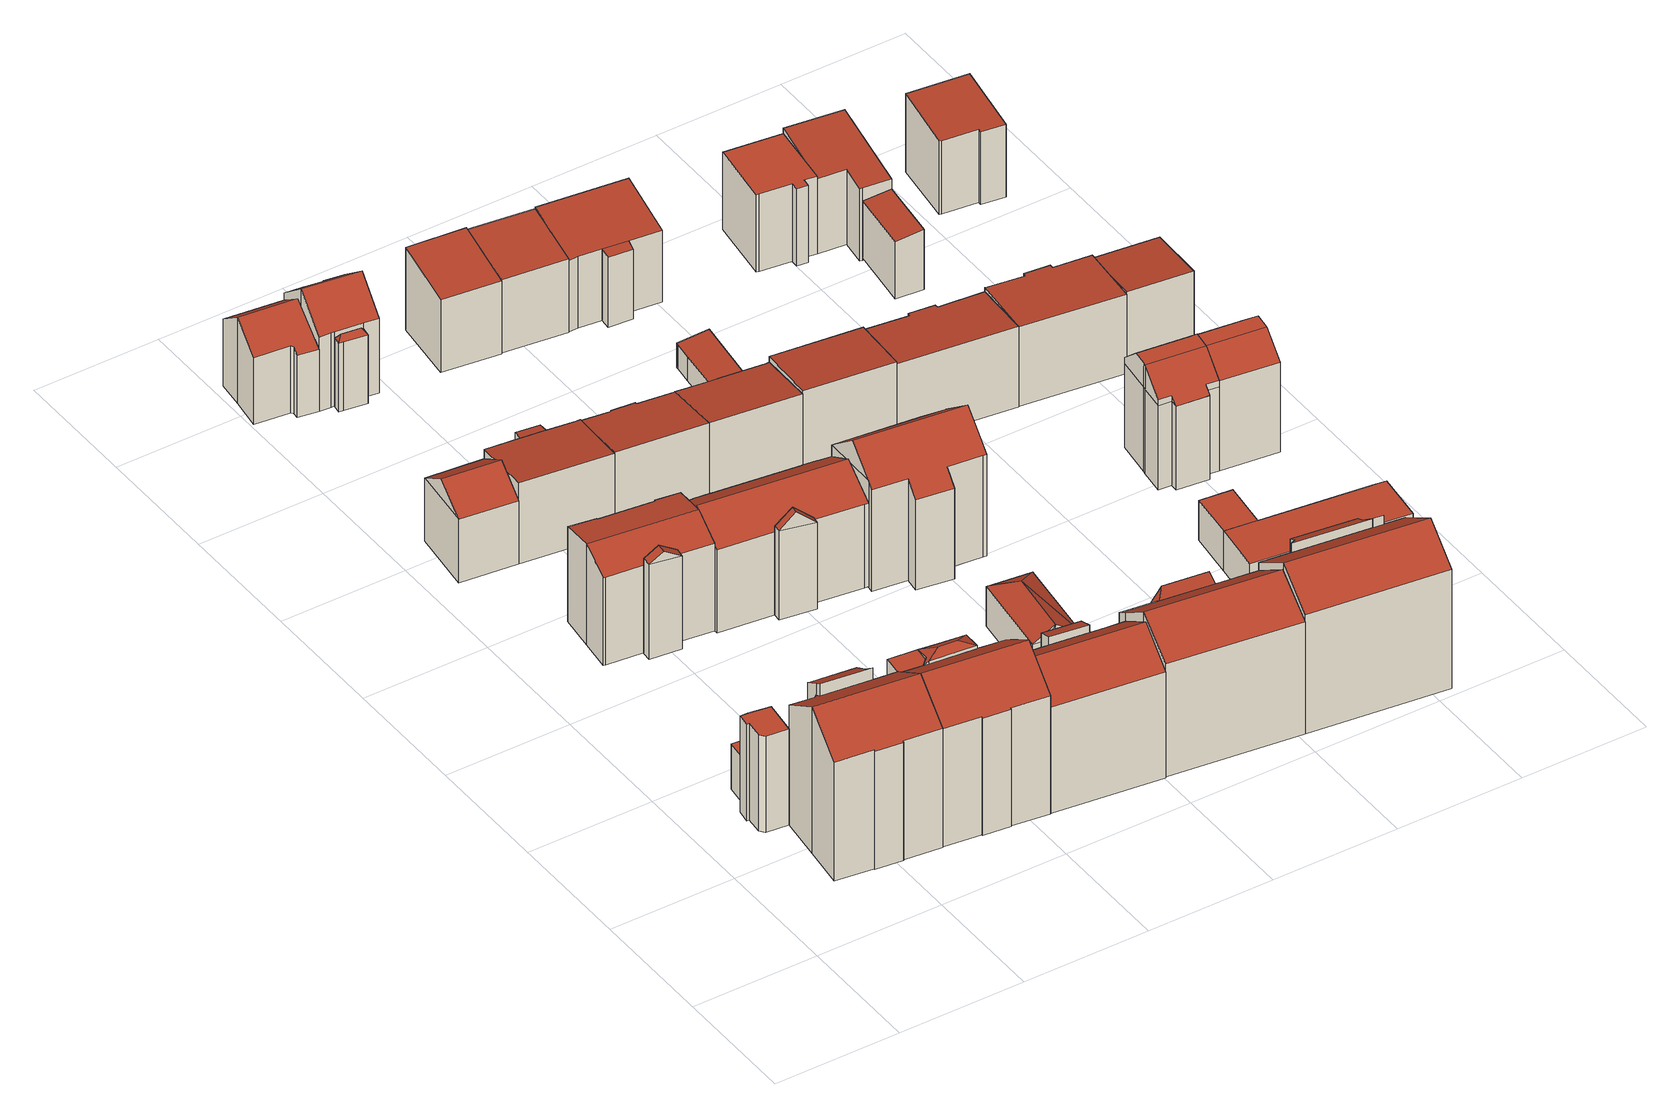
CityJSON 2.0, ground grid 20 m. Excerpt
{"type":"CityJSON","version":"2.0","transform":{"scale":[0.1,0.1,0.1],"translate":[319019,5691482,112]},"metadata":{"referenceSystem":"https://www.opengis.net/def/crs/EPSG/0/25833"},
"CityObjects":{
"building1":{"type":"Building","attributes":{"Dachtyp_tdc":"tdcPolyFlatRoof","Gemeindeschluessel":14713000,"Dachneigung":0,"QualitaetDacherkennung":1,"Geometrietyp2DReferenz":"3000","function":"31001_9998","roofType":"1000","measuredHeight":16.42},"geometry":[{"type":"MultiSurface","lod":"2","boundaries":[[[0,1,2,3]],[[1,4,5,2]],[[4,6,7,5]],[[6,8,9,7]],[[8,10,11,9]],[[10,12,13,11]],[[12,14,15,13]],[[14,0,3,15]],[[14,12,10,8,6,4,1,0]],[[3,2,5,7,9,11,13,15]]],"semantics":{"surfaces":[{"type":"WallSurface"},{"type":"RoofSurface"},{"type":"GroundSurface"}],"values":[0,0,0,0,0,0,0,0,1,2]}}]},
"building2":{"type":"Building","attributes":{"Dachtyp_tdc":"tdcPolyFlatRoof","Gemeindeschluessel":14713000,"Dachneigung":0,"QualitaetDacherkennung":0,"Geometrietyp2DReferenz":"3000","BezugspunktDach":"2000","function":"31001_9998","measuredHeight":7.74},"geometry":[{"type":"MultiSurface","lod":"2","boundaries":[[[16,17,18,19]],[[19,18,11,13]],[[18,17,20,11]],[[17,16,21,20]],[[16,19,13,21]],[[13,11,20,21]]],"semantics":{"surfaces":[{"type":"RoofSurface"},{"type":"WallSurface"},{"type":"GroundSurface"}],"values":[0,1,1,1,1,2]}}]},
"building3":{"type":"Building","attributes":{"Dachtyp_tdc":"tdcPolyFlatRoof","Gemeindeschluessel":14713000,"Dachneigung":0,"QualitaetDacherkennung":31,"Geometrietyp2DReferenz":"3000","function":"31001_9998","roofType":"1000","measuredHeight":4.61},"geometry":[{"type":"MultiSurface","lod":"2","boundaries":[[[22,23,24,25]],[[23,26,15,24]],[[26,27,13,15]],[[27,28,21,13]],[[28,29,30,21]],[[29,31,32,30]],[[31,33,34,32]],[[33,35,36,34]],[[35,37,38,36]],[[37,22,25,38]],[[37,35,33,31,29,28,27,26,23,22]],[[25,24,15,13,21,30,32,34,36,38]]],"semantics":{"surfaces":[{"type":"WallSurface"},{"type":"RoofSurface"},{"type":"GroundSurface"}],"values":[0,0,0,0,0,0,0,0,0,0,1,2]}}]},
"building4":{"type":"Building","attributes":{"Gemeindeschluessel":14713000,"Geometrietyp2DReferenz":"3000","function":"31001_9998","roofType":"9999"},"children":["building4-1","building4-2"]},
"building4-1":{"type":"BuildingPart","attributes":{"Dachtyp_tdc":"tdcPolyFlatRoof","Dachneigung":31.85,"QualitaetDacherkennung":48,"Geometrietyp2DReferenz":"3000","roofType":"2100","measuredHeight":22.45},"parents":["building4"],"geometry":[{"type":"MultiSurface","lod":"2","boundaries":[[[39,40,38,25,41]],[[40,42,36,38]],[[42,43,44,36]],[[43,45,46,44]],[[45,47,48,49,46]],[[47,45,43,42,40,39,50]],[[51,25,38,36,44,46,49]],[[39,41,52,50]],[[41,25,51,52]],[[50,52,48,47]],[[52,51,49,48]]],"semantics":{"surfaces":[{"type":"WallSurface"},{"type":"RoofSurface"},{"type":"GroundSurface"},{"type":"ClosureSurface"}],"values":[0,0,0,0,0,1,2,0,3,0,3]}}]},
"building4-2":{"type":"BuildingPart","attributes":{"Dachtyp_tdc":"tdcGableRoof","Dachneigung":33.18,"QualitaetDacherkennung":71,"Geometrietyp2DReferenz":"3000","roofType":"3100","measuredHeight":24.95},"parents":["building4"],"geometry":[{"type":"MultiSurface","lod":"2","boundaries":[[[53,41,25,24]],[[48,54,55,49]],[[54,56,57,55]],[[56,58,59,57]],[[58,60,61,59]],[[60,62,63,61]],[[56,54,48,52,41,53,64,65]],[[65,66,67,68,62,60,58,56]],[[63,69,70,71,72,15,24,25,51,49,55,57,59,61]],[[62,68,69,63]],[[68,67,70,69]],[[67,66,71,70]],[[66,65,72,71]],[[65,64,15,72]],[[64,53,24,15]],[[51,25,41,52]],[[49,51,52,48]]],"semantics":{"surfaces":[{"type":"WallSurface"},{"type":"RoofSurface"},{"type":"GroundSurface"},{"type":"ClosureSurface"}],"values":[0,0,0,0,0,0,1,1,2,0,0,0,0,0,0,3,3]}}]},
"building5":{"type":"Building","attributes":{"Dachtyp_tdc":"tdcGableRoof","Gemeindeschluessel":14713000,"Dachneigung":33.9,"QualitaetDacherkennung":59,"Geometrietyp2DReferenz":"3000","function":"31001_9998","roofType":"3100","measuredHeight":14.09},"geometry":[{"type":"MultiSurface","lod":"2","boundaries":[[[73,74,75,76]],[[74,77,78,75]],[[77,79,80,78]],[[79,73,76,80]],[[77,74,81]],[[73,79,82]],[[74,73,82,81]],[[79,77,81,82]],[[76,75,78,80]]],"semantics":{"surfaces":[{"type":"WallSurface"},{"type":"RoofSurface"},{"type":"GroundSurface"}],"values":[0,0,0,0,0,0,1,1,2]}}]},
"building6":{"type":"Building","attributes":{"Gemeindeschluessel":14713000,"Geometrietyp2DReferenz":"3000","function":"31001_9998","roofType":"9999"},"children":["building6-1","building6-2"]},
"building6-1":{"type":"BuildingPart","attributes":{"Dachtyp_tdc":"tdcHipRoof","Dachneigung":32.11,"QualitaetDacherkennung":62,"Geometrietyp2DReferenz":"3000","roofType":"3200","measuredHeight":21.48},"parents":["building6"],"geometry":[{"type":"MultiSurface","lod":"2","boundaries":[[[83,84,85,86]],[[84,87,88,85]],[[87,89,90,88]],[[89,91,92,90]],[[91,93,94,95,92]],[[96,93,91,97]],[[87,84,83,98,99,100]],[[91,89,87,100,97]],[[99,96,97,100]],[[95,101,102,86,85,88,90,92]],[[103,94,93,96]],[[103,101,95,94]],[[99,104,103,96]],[[104,102,101,103]],[[98,104,99]],[[83,86,102,104,98]]],"semantics":{"surfaces":[{"type":"WallSurface"},{"type":"RoofSurface"},{"type":"GroundSurface"},{"type":"ClosureSurface"}],"values":[0,0,0,0,0,1,1,1,1,2,0,3,0,3,0,3]}}]},
"building6-2":{"type":"BuildingPart","attributes":{"Dachtyp_tdc":"tdcGableRoof","Dachneigung":35.38,"QualitaetDacherkennung":72,"Geometrietyp2DReferenz":"3000","roofType":"3100","measuredHeight":24.93},"parents":["building6"],"geometry":[{"type":"MultiSurface","lod":"2","boundaries":[[[105,106,107,108]],[[109,110,111,112,113,94,103,104,98,83,114,56]],[[56,115,116,117,106,105,118,109]],[[107,119,120,121,122,123,86,102,101,95,124,125,126,127,128,129,108]],[[110,109,128,127]],[[109,118,129,128]],[[118,105,108,129]],[[106,117,119,107]],[[117,116,120,119]],[[116,115,121,120]],[[115,56,122,121]],[[56,114,123,122]],[[114,83,86,123]],[[94,113,124,95]],[[113,112,125,124]],[[112,111,126,125]],[[111,110,127,126]],[[103,101,102,104]],[[104,102,86,83,98]],[[94,95,101,103]]],"semantics":{"surfaces":[{"type":"WallSurface"},{"type":"RoofSurface"},{"type":"GroundSurface"},{"type":"ClosureSurface"}],"values":[0,1,1,2,0,0,0,0,0,0,0,0,0,0,0,0,0,3,3,3]}}]},
"building7":{"type":"Building","attributes":{"Gemeindeschluessel":14713000,"Geometrietyp2DReferenz":"3000","function":"31001_9998","roofType":"9999"},"children":["building7-1","building7-2"]},
"building7-1":{"type":"BuildingPart","attributes":{"Dachtyp_tdc":"tdcGableRoof","Dachneigung":32.97,"QualitaetDacherkennung":26,"Geometrietyp2DReferenz":"3000","roofType":"3100","measuredHeight":17.66},"parents":["building7"],"geometry":[{"type":"MultiSurface","lod":"2","boundaries":[[[130,131,132,133,134]],[[131,135,136,132]],[[135,137,138,139,136]],[[135,131,140]],[[130,137,141]],[[131,130,141,140]],[[137,135,140,141]],[[133,132,136,139]],[[130,134,138,137]],[[134,133,139,138]]],"semantics":{"surfaces":[{"type":"WallSurface"},{"type":"RoofSurface"},{"type":"GroundSurface"},{"type":"ClosureSurface"}],"values":[0,0,0,0,0,1,1,2,0,3]}}]},
"building7-2":{"type":"BuildingPart","attributes":{"Dachtyp_tdc":"tdcGableRoof","Dachneigung":10.18,"QualitaetDacherkennung":47,"Geometrietyp2DReferenz":"3000","roofType":"3100","measuredHeight":17.2},"parents":["building7"],"geometry":[{"type":"MultiSurface","lod":"2","boundaries":[[[138,142,143,139]],[[142,144,145,143]],[[144,146,147,145]],[[146,148,149,147]],[[148,150,151,149]],[[150,152,153,151]],[[152,154,155,153]],[[154,156,157,155]],[[156,158,159,157]],[[158,160,161,159]],[[160,162,163,161]],[[162,164,165,163]],[[164,166,167,165]],[[166,134,133,167]],[[162,160,158,156,154,152,150,148]],[[148,146,144,142,138,134,166,164,162]],[[133,139,143,145,147,149,151,153,155,157,159,161,163,165,167]],[[138,139,133,134]]],"semantics":{"surfaces":[{"type":"WallSurface"},{"type":"RoofSurface"},{"type":"GroundSurface"},{"type":"ClosureSurface"}],"values":[0,0,0,0,0,0,0,0,0,0,0,0,0,0,1,1,2,3]}}]},
"building8":{"type":"Building","attributes":{"Gemeindeschluessel":14713000,"Geometrietyp2DReferenz":"3000","function":"31001_9998","roofType":"9999"},"children":["building8-1","building8-2"]},
"building8-1":{"type":"BuildingPart","attributes":{"Dachtyp_tdc":"tdcPolyFlatRoof","Dachneigung":0,"QualitaetDacherkennung":41,"Geometrietyp2DReferenz":"3000","roofType":"1000","measuredHeight":20.08},"parents":["building8"],"geometry":[{"type":"MultiSurface","lod":"2","boundaries":[[[114,168,169,170,123]],[[87,171,85,88,172]],[[171,83,86,85]],[[83,114,123,86]],[[83,171,87,168,114]],[[123,170,88,85,86]],[[172,169,168,87]],[[172,88,170,169]]],"semantics":{"surfaces":[{"type":"WallSurface"},{"type":"RoofSurface"},{"type":"GroundSurface"},{"type":"ClosureSurface"}],"values":[0,0,0,0,1,2,0,3]}}]},
"building8-2":{"type":"BuildingPart","attributes":{"Dachtyp_tdc":"tdcPolyFlatRoof","Dachneigung":3.55,"QualitaetDacherkennung":76,"Geometrietyp2DReferenz":"3000","roofType":"2100","measuredHeight":4.18},"parents":["building8"],"geometry":[{"type":"MultiSurface","lod":"2","boundaries":[[[173,172,88,90]],[[169,174,175,170]],[[174,176,177,175]],[[176,173,90,177]],[[176,174,169,172,173]],[[90,88,170,175,177]],[[170,88,172,169]]],"semantics":{"surfaces":[{"type":"WallSurface"},{"type":"RoofSurface"},{"type":"GroundSurface"},{"type":"ClosureSurface"}],"values":[0,0,0,0,1,2,3]}}]},
"building9":{"type":"Building","attributes":{"Dachtyp_tdc":"tdcGableRoof","Gemeindeschluessel":14713000,"Dachneigung":33.28,"QualitaetDacherkennung":52,"Geometrietyp2DReferenz":"3000","function":"31001_9998","roofType":"3100","measuredHeight":14.69},"geometry":[{"type":"MultiSurface","lod":"2","boundaries":[[[178,179,180,181]],[[179,182,183,180]],[[182,184,185,183]],[[184,186,187,185]],[[186,188,189,187]],[[188,190,191,189]],[[190,192,193,191]],[[192,194,195,193]],[[194,178,181,195]],[[190,188,186,184]],[[184,182,179,178,194,192,190]],[[181,180,183,185,187,189,191,193,195]]],"semantics":{"surfaces":[{"type":"WallSurface"},{"type":"RoofSurface"},{"type":"GroundSurface"}],"values":[0,0,0,0,0,0,0,0,0,1,1,2]}}]},
"building10":{"type":"Building","attributes":{"Gemeindeschluessel":14713000,"Geometrietyp2DReferenz":"3000","function":"31001_9998","roofType":"9999"},"children":["building10-1","building10-2"]},
"building10-1":{"type":"BuildingPart","attributes":{"Dachtyp_tdc":"tdcPolyFlatRoof","Dachneigung":8.1,"QualitaetDacherkennung":75,"Geometrietyp2DReferenz":"3000","roofType":"2100","measuredHeight":13.73},"parents":["building10"],"geometry":[{"type":"MultiSurface","lod":"2","boundaries":[[[196,197,80,76]],[[197,198,199,80]],[[200,201,202,203]],[[201,204,205,202]],[[204,206,207,205]],[[206,196,76,207]],[[206,204,201,200,208,198,197,196]],[[76,80,199,209,203,202,205,207]],[[209,199,198,208]],[[203,209,208,200]]],"semantics":{"surfaces":[{"type":"WallSurface"},{"type":"RoofSurface"},{"type":"GroundSurface"},{"type":"ClosureSurface"}],"values":[0,0,0,0,0,0,1,2,3,3]}}]},
"building10-2":{"type":"BuildingPart","attributes":{"Dachtyp_tdc":"tdcPolyFlatRoof","Dachneigung":7.46,"QualitaetDacherkennung":50,"Geometrietyp2DReferenz":"3000","roofType":"2100","measuredHeight":12.29},"parents":["building10"],"geometry":[{"type":"MultiSurface","lod":"2","boundaries":[[[210,200,203,211]],[[212,213,199,198]],[[212,210,211,213]],[[212,198,208,200,210]],[[211,203,209,199,213]],[[208,209,203,200]],[[198,199,209,208]]],"semantics":{"surfaces":[{"type":"WallSurface"},{"type":"RoofSurface"},{"type":"GroundSurface"},{"type":"ClosureSurface"}],"values":[0,0,0,1,2,3,3]}}]},
"building11":{"type":"Building","attributes":{"Gemeindeschluessel":14713000,"Geometrietyp2DReferenz":"3000","function":"31001_9998","roofType":"9999"},"children":["building11-1","building11-2"]},
"building11-1":{"type":"BuildingPart","attributes":{"Dachtyp_tdc":"tdcGableRoof","Dachneigung":34.98,"QualitaetDacherkennung":68,"Geometrietyp2DReferenz":"3000","roofType":"3100","measuredHeight":22.32},"parents":["building11"],"geometry":[{"type":"MultiSurface","lod":"2","boundaries":[[[214,215,216,217]],[[215,218,219,216]],[[218,220,221,219]],[[222,223,224,225]],[[223,226,227,224]],[[226,228,229,227]],[[228,230,231,229]],[[230,232,233,231]],[[232,214,217,233]],[[228,226,223,222,220,218,215,214]],[[214,232,230,228]],[[217,216,219,221,225,224,227,229,231,233]],[[225,221,220,222]]],"semantics":{"surfaces":[{"type":"WallSurface"},{"type":"RoofSurface"},{"type":"GroundSurface"},{"type":"ClosureSurface"}],"values":[0,0,0,0,0,0,0,0,0,1,1,2,3]}}]},
"building11-2":{"type":"BuildingPart","attributes":{"Dachtyp_tdc":"tdcPolyFlatRoof","Dachneigung":22.74,"QualitaetDacherkennung":43,"Geometrietyp2DReferenz":"3000","roofType":"2100","measuredHeight":19.45},"parents":["building11"],"geometry":[{"type":"MultiSurface","lod":"2","boundaries":[[[234,235,222,225,236]],[[237,238,239,221,220]],[[238,234,236,239]],[[238,237,235,234]],[[236,225,221,239]],[[220,222,235,237]],[[220,221,225,222]]],"semantics":{"surfaces":[{"type":"WallSurface"},{"type":"RoofSurface"},{"type":"GroundSurface"},{"type":"ClosureSurface"}],"values":[0,0,0,1,2,0,3]}}]},
"building12":{"type":"Building","attributes":{"Gemeindeschluessel":14713000,"Geometrietyp2DReferenz":"3000","function":"31001_9998","roofType":"9999"},"children":["building12-1","building12-2"]},
"building12-1":{"type":"BuildingPart","attributes":{"Dachtyp_tdc":"tdcGableRoof","Dachneigung":39.76,"QualitaetDacherkennung":56,"Geometrietyp2DReferenz":"3000","roofType":"3100","measuredHeight":17.01},"parents":["building12"],"geometry":[{"type":"MultiSurface","lod":"2","boundaries":[[[240,241,242,243,244]],[[241,245,246,242]],[[245,247,193,246]],[[247,248,249,193]],[[248,250,189,249]],[[250,251,252,189]],[[251,253,254,252]],[[253,255,256,254]],[[255,257,258,256]],[[257,259,260,258]],[[259,261,262,260]],[[261,263,264,262]],[[263,265,266,264]],[[265,267,266]],[[261,259,257,255,253,251,250,248]],[[248,247,245,241,240,265,263,261]],[[243,242,246,193,249,189,252,254,256,258,260,262,264,266]],[[240,244,267,265]],[[244,243,266,267]]],"semantics":{"surfaces":[{"type":"WallSurface"},{"type":"RoofSurface"},{"type":"GroundSurface"},{"type":"ClosureSurface"}],"values":[0,0,0,0,0,0,0,0,0,0,0,0,0,0,1,1,2,0,3]}}]},
"building12-2":{"type":"BuildingPart","attributes":{"Dachtyp_tdc":"tdcFreeFormRoof","Dachneigung":50.18,"QualitaetDacherkennung":10,"Geometrietyp2DReferenz":"3000","roofType":"5000","measuredHeight":12.52},"parents":["building12"],"geometry":[{"type":"MultiSurface","lod":"2","boundaries":[[[267,268,269,266]],[[268,270,271,269]],[[270,272,273,271]],[[272,244,243,273]],[[272,270,268,274,275]],[[274,268,267]],[[275,274,267,244]],[[275,244,272]],[[266,269,271,273,243]],[[266,243,244,267]]],"semantics":{"surfaces":[{"type":"WallSurface"},{"type":"RoofSurface"},{"type":"GroundSurface"},{"type":"ClosureSurface"}],"values":[0,0,0,0,1,1,1,1,2,3]}}]},
"building13":{"type":"Building","attributes":{"Gemeindeschluessel":14713000,"Geometrietyp2DReferenz":"3000","function":"31001_9998","roofType":"9999"},"children":["building13-1","building13-2"]},
"building13-1":{"type":"BuildingPart","attributes":{"Dachtyp_tdc":"tdcGableRoof","Dachneigung":42.47,"QualitaetDacherkennung":23,"Geometrietyp2DReferenz":"3000","roofType":"3100","measuredHeight":17.53},"parents":["building13"],"geometry":[{"type":"MultiSurface","lod":"2","boundaries":[[[276,277,278,279,280]],[[277,281,282,278]],[[281,283,284,285,282]],[[281,277,286]],[[276,283,287]],[[277,276,287,286]],[[283,281,286,287]],[[279,278,282,285]],[[276,280,284,283]],[[280,279,285,284]]],"semantics":{"surfaces":[{"type":"WallSurface"},{"type":"RoofSurface"},{"type":"GroundSurface"},{"type":"ClosureSurface"}],"values":[0,0,0,0,0,1,1,2,0,3]}}]},
"building13-2":{"type":"BuildingPart","attributes":{"Dachtyp_tdc":"tdcGableRoof","Dachneigung":28.64,"QualitaetDacherkennung":39,"Geometrietyp2DReferenz":"3000","roofType":"3100","measuredHeight":17.43},"parents":["building13"],"geometry":[{"type":"MultiSurface","lod":"2","boundaries":[[[288,280,279,289]],[[284,290,291,285]],[[290,292,165,291]],[[292,293,294,165]],[[293,295,161,294]],[[295,296,297,161]],[[296,298,299,297]],[[298,300,301,299]],[[300,302,303,301]],[[302,304,305,303]],[[304,306,307,305]],[[306,308,309,307]],[[308,310,311,309]],[[310,312,313,311]],[[312,314,315,313]],[[314,316,317,315]],[[316,318,319,317]],[[318,288,289,319]],[[314,312,310,308,306,304,302,300,298,296,295,293]],[[293,292,290,284,280,288,318,316,314]],[[289,279,285,291,165,294,161,297,299,301,303,305,307,309,311,313,315,317,319]],[[284,285,279,280]]],"semantics":{"surfaces":[{"type":"WallSurface"},{"type":"RoofSurface"},{"type":"GroundSurface"},{"type":"ClosureSurface"}],"values":[0,0,0,0,0,0,0,0,0,0,0,0,0,0,0,0,0,0,1,1,2,3]}}]},
"building14":{"type":"Building","attributes":{"Dachtyp_tdc":"tdcPolyFlatRoof","Gemeindeschluessel":14713000,"Dachneigung":10.39,"QualitaetDacherkennung":70,"Geometrietyp2DReferenz":"3000","function":"31001_9998","roofType":"2100","measuredHeight":13.85},"geometry":[{"type":"MultiSurface","lod":"2","boundaries":[[[320,321,322,323]],[[321,324,325,322]],[[324,326,327,325]],[[326,328,329,327]],[[328,330,331,329]],[[330,332,333,331]],[[332,334,335,333]],[[334,320,323,335]],[[334,332,330,328,326,324,321,320]],[[323,322,325,327,329,331,333,335]]],"semantics":{"surfaces":[{"type":"WallSurface"},{"type":"RoofSurface"},{"type":"GroundSurface"}],"values":[0,0,0,0,0,0,0,0,1,2]}}]},
"building15":{"type":"Building","attributes":{"Dachtyp_tdc":"tdcPolyFlatRoof","Gemeindeschluessel":14713000,"Dachneigung":7.13,"QualitaetDacherkennung":72,"Geometrietyp2DReferenz":"3000","function":"31001_9998","roofType":"2100","measuredHeight":4.13},"geometry":[{"type":"MultiSurface","lod":"2","boundaries":[[[336,337,338,339]],[[337,340,341,338]],[[340,342,343,341]],[[342,344,345,343]],[[344,346,347,345]],[[346,348,349,347]],[[348,350,351,349]],[[350,352,353,351]],[[352,336,339,353]],[[352,350,348,346,344,342,340,337,336]],[[339,338,341,343,345,347,349,351,353]]],"semantics":{"surfaces":[{"type":"WallSurface"},{"type":"RoofSurface"},{"type":"GroundSurface"}],"values":[0,0,0,0,0,0,0,0,0,1,2]}}]},
"building16":{"type":"Building","attributes":{"Dachtyp_tdc":"tdcPolyFlatRoof","Gemeindeschluessel":14713000,"Dachneigung":6.41,"QualitaetDacherkennung":78,"Geometrietyp2DReferenz":"3000","function":"31001_9998","roofType":"2100","measuredHeight":4.1},"geometry":[{"type":"MultiSurface","lod":"2","boundaries":[[[344,354,355,345]],[[354,356,357,355]],[[356,358,359,357]],[[358,346,347,359]],[[346,344,345,347]],[[346,358,356,354,344]],[[345,355,357,359,347]]],"semantics":{"surfaces":[{"type":"WallSurface"},{"type":"RoofSurface"},{"type":"GroundSurface"}],"values":[0,0,0,0,0,1,2]}}]},
"building17":{"type":"Building","attributes":{"Dachtyp_tdc":"tdcPolyFlatRoof","Gemeindeschluessel":14713000,"Dachneigung":8.48,"QualitaetDacherkennung":53,"Geometrietyp2DReferenz":"3000","function":"31001_9998","roofType":"2100","measuredHeight":4.69},"geometry":[{"type":"MultiSurface","lod":"2","boundaries":[[[360,361,351,362]],[[361,363,349,351]],[[363,364,365,349]],[[364,366,367,365]],[[366,368,369,367]],[[368,360,362,369]],[[368,366,364,363,361,360]],[[362,351,349,365,367,369]]],"semantics":{"surfaces":[{"type":"WallSurface"},{"type":"RoofSurface"},{"type":"GroundSurface"}],"values":[0,0,0,0,0,0,1,2]}}]},
"building18":{"type":"Building","attributes":{"Dachtyp_tdc":"tdcFreeFormRoof","Gemeindeschluessel":14713000,"Dachneigung":31.92,"QualitaetDacherkennung":15,"Geometrietyp2DReferenz":"3000","function":"31001_9998","roofType":"5000","measuredHeight":8.86},"geometry":[{"type":"MultiSurface","lod":"2","boundaries":[[[370,371,372]],[[373,371,370]],[[371,373,374]],[[375,374,376,377]],[[374,375,371]],[[378,379,380,381,382,383,384,385]],[[376,374,379,378]],[[374,373,380,379]],[[373,370,381,380]],[[370,372,382,381]],[[372,386,383,382]],[[386,387,384,383]],[[387,377,385,384]],[[377,376,378,385]],[[387,375,377]],[[375,387,386]],[[371,375,386,372]]],"semantics":{"surfaces":[{"type":"WallSurface"},{"type":"RoofSurface"},{"type":"GroundSurface"}],"values":[0,0,0,1,1,2,0,0,0,0,0,0,0,0,1,1,1]}}]},
"building19":{"type":"Building","attributes":{"Dachtyp_tdc":"tdcPolyFlatRoof","Gemeindeschluessel":14713000,"Dachneigung":9.49,"QualitaetDacherkennung":66,"Geometrietyp2DReferenz":"3000","function":"31001_9998","roofType":"2100","measuredHeight":14.11},"geometry":[{"type":"MultiSurface","lod":"2","boundaries":[[[388,389,390,391]],[[389,392,393,390]],[[392,394,395,393]],[[394,388,391,395]],[[394,392,389,388]],[[391,390,393,395]]],"semantics":{"surfaces":[{"type":"WallSurface"},{"type":"RoofSurface"},{"type":"GroundSurface"}],"values":[0,0,0,0,1,2]}}]},
"building20":{"type":"Building","attributes":{"Gemeindeschluessel":14713000,"Geometrietyp2DReferenz":"3000","function":"31001_9998","roofType":"9999"},"children":["building20-1","building20-2"]},
"building20-1":{"type":"BuildingPart","attributes":{"Dachtyp_tdc":"tdcGableRoof","Dachneigung":36.15,"QualitaetDacherkennung":67,"Geometrietyp2DReferenz":"3000","roofType":"3100","measuredHeight":23.36},"parents":["building20"],"geometry":[{"type":"MultiSurface","lod":"2","boundaries":[[[396,397,398,399]],[[397,400,401,398]],[[402,403,404,405,406]],[[403,407,408,404]],[[407,409,410,408]],[[409,411,412,410]],[[411,413,414,412]],[[413,415,416,414]],[[415,417,418,416]],[[417,396,399,418]],[[413,411,409,407]],[[407,403,402,400,397,396,417,415,413]],[[399,398,405,404,408,410,412,414,416,418]],[[402,406,401,400]],[[406,405,398,401]]],"semantics":{"surfaces":[{"type":"WallSurface"},{"type":"RoofSurface"},{"type":"GroundSurface"},{"type":"ClosureSurface"}],"values":[0,0,0,0,0,0,0,0,0,0,1,1,2,0,3]}}]},
"building20-2":{"type":"BuildingPart","attributes":{"Dachtyp_tdc":"tdcFreeFormRoof","Dachneigung":71.43,"QualitaetDacherkennung":28,"Geometrietyp2DReferenz":"3000","roofType":"5000","measuredHeight":19.29},"parents":["building20"],"geometry":[{"type":"MultiSurface","lod":"2","boundaries":[[[401,419,420,398]],[[419,421,422,420]],[[421,423,424,422]],[[423,406,405,424]],[[425,419,401]],[[426,425,401,406]],[[426,406,423]],[[425,426,423,421,419]],[[405,398,420,422,424]],[[398,405,406,401]]],"semantics":{"surfaces":[{"type":"WallSurface"},{"type":"RoofSurface"},{"type":"GroundSurface"},{"type":"ClosureSurface"}],"values":[0,0,0,0,1,1,1,1,2,3]}}]},
"building21":{"type":"Building","attributes":{"Dachtyp_tdc":"tdcPolyFlatRoof","Gemeindeschluessel":14713000,"Dachneigung":10.51,"QualitaetDacherkennung":67,"Geometrietyp2DReferenz":"3000","function":"31001_9998","roofType":"2100","measuredHeight":13.82},"geometry":[{"type":"MultiSurface","lod":"2","boundaries":[[[427,334,428,429]],[[334,430,431,428]],[[430,432,433,431]],[[432,434,435,433]],[[434,436,437,435]],[[436,438,439,437]],[[438,440,441,439]],[[440,427,429,441]],[[440,438,436,434,432,430,334,427]],[[429,428,431,433,435,437,439,441]]],"semantics":{"surfaces":[{"type":"WallSurface"},{"type":"RoofSurface"},{"type":"GroundSurface"}],"values":[0,0,0,0,0,0,0,0,1,2]}}]},
"building22":{"type":"Building","attributes":{"Dachtyp_tdc":"tdcFreeFormRoof","Gemeindeschluessel":14713000,"Dachneigung":39.05,"QualitaetDacherkennung":61,"Geometrietyp2DReferenz":"3000","function":"31001_9998","roofType":"5000","measuredHeight":21.74},"geometry":[{"type":"MultiSurface","lod":"2","boundaries":[[[442,443,444,445]],[[443,446,447,444]],[[446,448,449,447]],[[448,450,451,449]],[[450,452,453,451]],[[452,454,455,453]],[[454,456,457,455]],[[456,458,459,457]],[[458,460,461,459]],[[460,462,463,461]],[[462,464,465,463]],[[464,466,467,465]],[[466,468,469,467]],[[468,442,445,469]],[[462,460,458,456,454,470,471,442,468,466,464]],[[470,452,450,448,446,443,471]],[[443,442,471]],[[454,452,470]],[[445,444,447,449,451,453,455,457,459,461,463,465,467,469]]],"semantics":{"surfaces":[{"type":"WallSurface"},{"type":"RoofSurface"},{"type":"GroundSurface"}],"values":[0,0,0,0,0,0,0,0,0,0,0,0,0,0,1,1,0,0,2]}}]},
"building23":{"type":"Building","attributes":{"Dachtyp_tdc":"tdcPolyFlatRoof","Gemeindeschluessel":14713000,"Dachneigung":6.38,"QualitaetDacherkennung":66,"Geometrietyp2DReferenz":"3000","function":"31001_9998","roofType":"2100","measuredHeight":13.66},"geometry":[{"type":"MultiSurface","lod":"2","boundaries":[[[472,473,474,475]],[[473,476,477,474]],[[476,478,479,477]],[[478,472,475,479]],[[478,476,473,472]],[[475,474,477,479]]],"semantics":{"surfaces":[{"type":"WallSurface"},{"type":"RoofSurface"},{"type":"GroundSurface"}],"values":[0,0,0,0,1,2]}}]},
"building24":{"type":"Building","attributes":{"Dachtyp_tdc":"tdcPolyFlatRoof","Gemeindeschluessel":14713000,"Dachneigung":7.87,"QualitaetDacherkennung":82,"Geometrietyp2DReferenz":"3000","function":"31001_9998","roofType":"2100","measuredHeight":4.82},"geometry":[{"type":"MultiSurface","lod":"2","boundaries":[[[480,481,482,483]],[[481,484,485,482]],[[484,486,487,485]],[[486,488,489,487]],[[488,490,491,489]],[[490,492,493,491]],[[492,480,483,493]],[[492,490,488,486,484,481,480]],[[483,482,485,487,489,491,493]]],"semantics":{"surfaces":[{"type":"WallSurface"},{"type":"RoofSurface"},{"type":"GroundSurface"}],"values":[0,0,0,0,0,0,0,1,2]}}]},
"building25":{"type":"Building","attributes":{"Dachtyp_tdc":"tdcPolyFlatRoof","Gemeindeschluessel":14713000,"Dachneigung":7.5,"QualitaetDacherkennung":72,"Geometrietyp2DReferenz":"3000","function":"31001_9998","roofType":"2100","measuredHeight":14.22},"geometry":[{"type":"MultiSurface","lod":"2","boundaries":[[[494,495,496,497]],[[495,498,499,496]],[[498,500,501,499]],[[500,494,497,501]],[[500,498,495,494]],[[497,496,499,501]]],"semantics":{"surfaces":[{"type":"WallSurface"},{"type":"RoofSurface"},{"type":"GroundSurface"}],"values":[0,0,0,0,1,2]}}]},
"building26":{"type":"Building","attributes":{"Dachtyp_tdc":"tdcPolyFlatRoof","Gemeindeschluessel":14713000,"Dachneigung":0,"QualitaetDacherkennung":43,"Geometrietyp2DReferenz":"3000","function":"31001_9998","roofType":"1000","measuredHeight":4.78},"geometry":[{"type":"MultiSurface","lod":"2","boundaries":[[[502,503,504,505]],[[503,506,507,504]],[[506,508,509,507]],[[508,510,511,509]],[[510,512,513,511]],[[512,514,515,513]],[[514,516,517,515]],[[516,502,505,517]],[[516,514,512,510,508,506,503,502]],[[505,504,507,509,511,513,515,517]]],"semantics":{"surfaces":[{"type":"WallSurface"},{"type":"RoofSurface"},{"type":"GroundSurface"}],"values":[0,0,0,0,0,0,0,0,1,2]}}]},
"building27":{"type":"Building","attributes":{"Gemeindeschluessel":14713000,"Geometrietyp2DReferenz":"3000","function":"31001_9998","roofType":"9999"},"children":["building27-1","building27-2"]},
"building27-1":{"type":"BuildingPart","attributes":{"Dachtyp_tdc":"tdcPolyFlatRoof","Dachneigung":9.07,"QualitaetDacherkennung":43,"Geometrietyp2DReferenz":"3000","roofType":"2100","measuredHeight":12.25},"parents":["building27"],"geometry":[{"type":"MultiSurface","lod":"2","boundaries":[[[518,519,520,521]],[[522,523,524,525]],[[523,518,521,524]],[[523,522,519,518]],[[521,520,525,524]],[[522,525,520,519]]],"semantics":{"surfaces":[{"type":"WallSurface"},{"type":"RoofSurface"},{"type":"GroundSurface"},{"type":"ClosureSurface"}],"values":[0,0,0,1,2,3]}}]},
"building27-2":{"type":"BuildingPart","attributes":{"Dachtyp_tdc":"tdcPolyFlatRoof","Dachneigung":9.57,"QualitaetDacherkennung":68,"Geometrietyp2DReferenz":"3000","roofType":"2100","measuredHeight":13.92},"parents":["building27"],"geometry":[{"type":"MultiSurface","lod":"2","boundaries":[[[519,526,527,520]],[[526,528,529,527]],[[528,530,531,529]],[[530,532,533,531]],[[532,534,535,533]],[[534,522,525,535]],[[534,532,530,528,526,519,522]],[[520,527,529,531,533,535,525]],[[519,520,525,522]]],"semantics":{"surfaces":[{"type":"WallSurface"},{"type":"RoofSurface"},{"type":"GroundSurface"},{"type":"ClosureSurface"}],"values":[0,0,0,0,0,0,1,2,3]}}]},
"building28":{"type":"Building","attributes":{"Gemeindeschluessel":14713000,"Geometrietyp2DReferenz":"3000","function":"31001_9998","roofType":"9999"},"children":["building28-1","building28-2"]},
"building28-1":{"type":"BuildingPart","attributes":{"Dachtyp_tdc":"tdcPolyFlatRoof","Dachneigung":28.5,"QualitaetDacherkennung":58,"Geometrietyp2DReferenz":"3000","roofType":"2100","measuredHeight":20.83},"parents":["building28"],"geometry":[{"type":"MultiSurface","lod":"2","boundaries":[[[536,537,538,539,540]],[[537,541,542,538]],[[541,543,544,542]],[[543,545,546,544]],[[545,547,548,546]],[[547,549,550,548]],[[549,551,552,550]],[[551,553,552]],[[549,547,545,543,541,537,536,551]],[[539,538,542,544,546,548,550,552]],[[540,553,551,536]],[[540,539,552,553]]],"semantics":{"surfaces":[{"type":"WallSurface"},{"type":"RoofSurface"},{"type":"GroundSurface"},{"type":"ClosureSurface"}],"values":[0,0,0,0,0,0,0,0,1,2,0,3]}}]},
"building28-2":{"type":"BuildingPart","attributes":{"Dachtyp_tdc":"tdcGableRoof","Dachneigung":34.8,"QualitaetDacherkennung":70,"Geometrietyp2DReferenz":"3000","roofType":"3100","measuredHeight":24.64},"parents":["building28"],"geometry":[{"type":"MultiSurface","lod":"2","boundaries":[[[554,540,539,555]],[[553,556,557,552]],[[556,558,559,557]],[[558,560,561,559]],[[560,562,410,561]],[[562,563,564,410]],[[563,565,404,564]],[[565,566,567,404]],[[566,554,555,567]],[[563,562,560,558]],[[558,556,553,540,554,566,565,563]],[[555,539,552,557,559,561,410,564,404,567]],[[552,539,540,553]]],"semantics":{"surfaces":[{"type":"WallSurface"},{"type":"RoofSurface"},{"type":"GroundSurface"},{"type":"ClosureSurface"}],"values":[0,0,0,0,0,0,0,0,0,1,1,2,3]}}]},
"building29":{"type":"Building","attributes":{"Dachtyp_tdc":"tdcPolyFlatRoof","Gemeindeschluessel":14713000,"Dachneigung":7.16,"QualitaetDacherkennung":57,"Geometrietyp2DReferenz":"3000","function":"31001_9998","roofType":"2100","measuredHeight":13.69},"geometry":[{"type":"MultiSurface","lod":"2","boundaries":[[[568,569,570,571]],[[569,572,573,570]],[[572,574,575,573]],[[574,576,577,575]],[[576,578,579,577]],[[578,580,581,579]],[[580,582,583,581]],[[582,568,571,583]],[[582,580,578,576,574,572,569,568]],[[571,570,573,575,577,579,581,583]]],"semantics":{"surfaces":[{"type":"WallSurface"},{"type":"RoofSurface"},{"type":"GroundSurface"}],"values":[0,0,0,0,0,0,0,0,1,2]}}]},
"building30":{"type":"Building","attributes":{"Gemeindeschluessel":14713000,"Geometrietyp2DReferenz":"3000","function":"31001_9998","roofType":"9999"},"children":["building30-1","building30-2","building30-3"]},
"building30-1":{"type":"BuildingPart","attributes":{"Dachtyp_tdc":"tdcPolyFlatRoof","Dachneigung":0,"QualitaetDacherkennung":68,"Geometrietyp2DReferenz":"3000","roofType":"1000","measuredHeight":6.8},"parents":["building30"],"geometry":[{"type":"MultiSurface","lod":"2","boundaries":[[[584,585,586,587]],[[588,589,590,591,592]],[[593,594,595,596,597]],[[594,584,587,595]],[[594,593,589,588,585,584]],[[587,586,592,591,596,595]],[[592,586,585,588]],[[597,590,589,593]],[[597,596,591,590]]],"semantics":{"surfaces":[{"type":"WallSurface"},{"type":"RoofSurface"},{"type":"GroundSurface"},{"type":"ClosureSurface"}],"values":[0,0,0,0,1,2,3,0,3]}}]},
"building30-2":{"type":"BuildingPart","attributes":{"Dachtyp_tdc":"tdcPolyFlatRoof","Dachneigung":11.82,"QualitaetDacherkennung":48,"Geometrietyp2DReferenz":"3000","roofType":"2100","measuredHeight":2.93},"parents":["building30"],"geometry":[{"type":"MultiSurface","lod":"2","boundaries":[[[590,598,599,591]],[[598,600,601,599]],[[600,597,596,601]],[[600,598,590,597]],[[596,591,599,601]],[[590,591,596,597]]],"semantics":{"surfaces":[{"type":"WallSurface"},{"type":"RoofSurface"},{"type":"GroundSurface"},{"type":"ClosureSurface"}],"values":[0,0,0,1,2,3]}}]},
"building30-3":{"type":"BuildingPart","attributes":{"Dachtyp_tdc":"tdcPolyFlatRoof","Dachneigung":0,"QualitaetDacherkennung":76,"Geometrietyp2DReferenz":"3000","roofType":"1000","measuredHeight":6.81},"parents":["building30"],"geometry":[{"type":"MultiSurface","lod":"2","boundaries":[[[602,603,586,585]],[[602,604,605,603]],[[604,588,592,605]],[[588,604,602,585]],[[586,603,605,592]],[[585,586,592,588]]],"semantics":{"surfaces":[{"type":"WallSurface"},{"type":"RoofSurface"},{"type":"GroundSurface"},{"type":"ClosureSurface"}],"values":[0,0,0,1,2,3]}}]},
"building31":{"type":"Building","attributes":{"Dachtyp_tdc":"tdcFreeFormRoof","Gemeindeschluessel":14713000,"Dachneigung":40.79,"QualitaetDacherkennung":49,"Geometrietyp2DReferenz":"3000","function":"31001_9998","roofType":"5000","measuredHeight":18.75},"geometry":[{"type":"MultiSurface","lod":"2","boundaries":[[[606,607,608,609]],[[607,610,611,608]],[[610,612,613,611]],[[612,614,615,613]],[[614,616,617,615]],[[616,618,619,617]],[[618,620,621,619]],[[620,622,623,621]],[[622,624,625,623]],[[624,606,609,625]],[[626,627,628,629]],[[630,631,632,633,634,635,610,636]],[[629,628,637,633,632]],[[616,633,637,618]],[[618,637,628,627,620]],[[606,630,636,607]],[[607,636,610]],[[610,635,612]],[[612,635,634,614]],[[614,634,633,616]],[[624,631,630,606]],[[622,626,629,632,631,624]],[[620,627,626,622]],[[609,608,611,613,615,617,619,621,623,625]]],"semantics":{"surfaces":[{"type":"WallSurface"},{"type":"RoofSurface"},{"type":"GroundSurface"}],"values":[0,0,0,0,0,0,0,0,0,0,1,1,1,0,0,0,0,0,0,0,0,0,0,2]}}]},
"building32":{"type":"Building","attributes":{"Dachtyp_tdc":"tdcPolyFlatRoof","Gemeindeschluessel":14713000,"Dachneigung":0,"QualitaetDacherkennung":63,"Geometrietyp2DReferenz":"3000","function":"31001_9998","roofType":"1000","measuredHeight":13.21},"geometry":[{"type":"MultiSurface","lod":"2","boundaries":[[[638,639,640,641]],[[639,642,643,640]],[[642,644,645,643]],[[644,646,647,645]],[[646,648,649,647]],[[648,650,651,649]],[[650,652,653,651]],[[652,654,655,653]],[[654,638,641,655]],[[654,652,650,648,646,644,642,639,638]],[[641,640,643,645,647,649,651,653,655]]],"semantics":{"surfaces":[{"type":"WallSurface"},{"type":"RoofSurface"},{"type":"GroundSurface"}],"values":[0,0,0,0,0,0,0,0,0,1,2]}}]},
"building33":{"type":"Building","attributes":{"Dachtyp_tdc":"tdcPolyFlatRoof","Gemeindeschluessel":14713000,"Dachneigung":2.57,"QualitaetDacherkennung":72,"Geometrietyp2DReferenz":"3000","function":"31001_9998","roofType":"2100","measuredHeight":13.45},"geometry":[{"type":"MultiSurface","lod":"2","boundaries":[[[656,657,658,659]],[[657,660,661,658]],[[660,662,663,661]],[[662,664,665,663]],[[664,666,667,665]],[[666,668,669,667]],[[668,670,671,669]],[[670,672,673,671]],[[672,656,659,673]],[[672,670,668,666,664,662,660,657,656]],[[659,658,661,663,665,667,669,671,673]]],"semantics":{"surfaces":[{"type":"WallSurface"},{"type":"RoofSurface"},{"type":"GroundSurface"}],"values":[0,0,0,0,0,0,0,0,0,1,2]}}]},
"building34":{"type":"Building","attributes":{"Dachtyp_tdc":"tdcPolyFlatRoof","Gemeindeschluessel":14713000,"Dachneigung":6.39,"QualitaetDacherkennung":78,"Geometrietyp2DReferenz":"3000","function":"31001_9998","roofType":"2100","measuredHeight":10.23},"geometry":[{"type":"MultiSurface","lod":"2","boundaries":[[[674,675,676,677]],[[674,678,679,675]],[[676,680,681,677]],[[675,679,680,676]],[[679,678,681,680]],[[678,674,677,681]]],"semantics":{"surfaces":[{"type":"WallSurface"},{"type":"RoofSurface"},{"type":"GroundSurface"}],"values":[0,1,2,0,0,0]}}]},
"building35":{"type":"Building","attributes":{"Dachtyp_tdc":"tdcCutGableRoof","Gemeindeschluessel":14713000,"Dachneigung":40.09,"QualitaetDacherkennung":55,"Geometrietyp2DReferenz":"3000","function":"31001_9998","roofType":"9999","measuredHeight":18.71},"geometry":[{"type":"MultiSurface","lod":"2","boundaries":[[[682,683,684,623]],[[683,685,686,684]],[[685,687,625,686]],[[687,682,623,625]],[[683,682,688,689]],[[685,683,689,690]],[[687,685,690,691]],[[682,687,691,688]],[[690,689,688,691]],[[623,684,686,625]]],"semantics":{"surfaces":[{"type":"WallSurface"},{"type":"RoofSurface"},{"type":"GroundSurface"}],"values":[0,0,0,0,1,0,1,0,1,2]}}]},
"building36":{"type":"Building","attributes":{"Dachtyp_tdc":"tdcPolyFlatRoof","Gemeindeschluessel":14713000,"Dachneigung":6.99,"QualitaetDacherkennung":69,"Geometrietyp2DReferenz":"3000","function":"31001_9998","roofType":"2100","measuredHeight":14.04},"geometry":[{"type":"MultiSurface","lod":"2","boundaries":[[[692,693,647,649]],[[693,694,695,647]],[[694,696,697,695]],[[696,698,699,697]],[[698,700,701,699]],[[700,702,703,701]],[[702,692,649,703]],[[702,700,698,696,694,693,692]],[[649,647,695,697,699,701,703]]],"semantics":{"surfaces":[{"type":"WallSurface"},{"type":"RoofSurface"},{"type":"GroundSurface"}],"values":[0,0,0,0,0,0,0,1,2]}}]},
"building37":{"type":"Building","attributes":{"Dachtyp_tdc":"tdcPolyFlatRoof","Gemeindeschluessel":14713000,"Dachneigung":7.93,"QualitaetDacherkennung":46,"Geometrietyp2DReferenz":"3000","function":"31001_9998","roofType":"2100","measuredHeight":13.81},"geometry":[{"type":"MultiSurface","lod":"2","boundaries":[[[704,705,706,707]],[[705,708,709,706]],[[708,710,711,709]],[[710,704,707,711]],[[710,708,705,704]],[[707,706,709,711]]],"semantics":{"surfaces":[{"type":"WallSurface"},{"type":"RoofSurface"},{"type":"GroundSurface"}],"values":[0,0,0,0,1,2]}}]},
"building38":{"type":"Building","attributes":{"Dachtyp_tdc":"tdcPolyFlatRoof","Gemeindeschluessel":14713000,"Dachneigung":5.34,"QualitaetDacherkennung":55,"Geometrietyp2DReferenz":"3000","function":"31001_9998","roofType":"2100","measuredHeight":13.44},"geometry":[{"type":"MultiSurface","lod":"2","boundaries":[[[712,713,714,715]],[[713,716,717,714]],[[716,718,719,717]],[[718,720,721,719]],[[720,722,723,721]],[[722,724,725,723]],[[724,712,715,725]],[[724,722,720,718,716,713,712]],[[715,714,717,719,721,723,725]]],"semantics":{"surfaces":[{"type":"WallSurface"},{"type":"RoofSurface"},{"type":"GroundSurface"}],"values":[0,0,0,0,0,0,0,1,2]}}]}
},
"vertices":[
[85,253,172],[79,261,172],[79,261,8],[85,253,8],[82,288,172],[82,288,8],[78,288,172],[78,288,8],[81,309,172],[81,309,8],[93,308,172],[93,308,8],[127,303,172],[127,303,8],[120,249,172],[120,249,8],
[133,353,85],[99,357,85],[93,308,85],[127,303,85],[99,357,8],[133,353,8],
[166,252,54],[158,244,54],[158,244,8],[166,252,8],[120,249,54],[127,303,54],[133,353,54],[168,349,54],[168,349,8],[162,299,54],[162,299,8],[176,297,54],[176,297,8],[173,277,54],[173,277,8],[169,278,54],[169,278,8],
[166,252,228],[169,278,211],[166,252,208],[173,277,211],[242,269,211],[242,269,8],[238,242,228],[238,242,8],[244,233,233],[244,233,213],[244,233,8],[165,243,233],[165,243,8],[165,243,213],
[158,244,213],[282,229,213],[282,229,8],[273,161,258],[273,161,8],[265,95,211],[265,95,8],[206,102,211],[206,102,8],[206,101,209],[206,101,8],[120,249,213],[112,181,258],[104,115,210],[163,107,211],[163,106,209],[163,106,8],[163,107,8],[104,115,8],[112,181,8],
[133,925,111],[43,935,112],[43,935,4],[133,925,4],[55,1036,111],[55,1036,4],[145,1027,111],[145,1027,4],[49,986,145],[139,976,145],
[319,224,210],[329,232,214],[329,232,9],[319,224,9],[332,257,210],[332,257,9],[362,253,210],[362,253,9],[404,248,210],[404,248,9],[401,222,214],[401,222,205],[401,222,9],[400,215,215],[378,229,224],[320,224,210],[328,223,215],[348,232,224],[400,215,9],[328,223,9],[400,215,210],[328,223,210],
[366,83,210],[366,81,209],[366,81,9],[366,83,9],[434,142,258],[438,174,236],[440,195,221],[442,210,210],[407,215,210],[282,229,210],[265,95,210],[323,88,210],[323,86,209],[425,75,210],[323,86,9],[323,88,9],[265,95,9],[273,161,9],[282,229,9],[407,215,9],[442,210,9],[440,195,9],[438,174,9],[434,142,9],[425,75,9],
[215,664,164],[213,649,164],[213,649,5],[215,664,5],[215,664,154],[164,655,167],[164,655,5],[165,670,167],[165,670,154],[165,670,5],[186,652,181],[188,668,181],
[165,671,154],[165,671,5],[109,677,154],[109,677,5],[105,678,154],[105,678,5],[111,727,177],[111,727,5],[118,783,167],[118,783,5],[160,777,167],[160,777,5],[160,775,167],[160,775,5],[246,765,167],[246,765,5],[247,767,167],[247,767,5],[285,762,167],[285,762,5],[278,707,177],[278,707,5],[271,658,154],[271,658,5],[215,665,154],[215,665,5],
[286,262,210],[286,262,51],[286,262,9],[329,232,210],[332,257,48],
[362,253,46],[294,333,51],[294,333,9],[370,324,46],[370,324,9],
[63,1366,114],[60,1369,115],[60,1369,1],[63,1366,1],[5,1375,115],[5,1375,1],[12,1425,148],[12,1425,1],[17,1468,115],[17,1468,1],[107,1456,116],[107,1456,1],[102,1415,148],[102,1415,1],[94,1351,106],[94,1351,1],[62,1356,107],[62,1356,1],
[133,925,142],[145,1027,127],[199,1021,127],[199,1021,4],[237,1016,127],[282,1010,127],[282,1010,4],[237,1016,4],[288,1010,127],[288,1010,4],[275,907,142],[275,907,4],[199,1020,127],[199,1020,4],
[238,1032,125],[238,1032,4],[201,1037,125],[201,1037,4],
[433,135,233],[438,174,206],[438,174,10],[433,135,10],[440,195,192],[440,195,10],[497,188,192],[497,188,10],[557,180,192],[582,177,192],[582,177,10],[557,180,10],[611,174,192],[611,174,10],[604,114,233],[604,114,10],[596,54,191],[596,54,10],[425,75,191],[425,75,10],
[560,205,194],[557,180,205],[560,205,10],[497,188,205],[501,213,194],[501,213,10],
[117,1348,128],[117,1349,128],[117,1349,1],[117,1348,1],[117,1348,118],[112,1349,128],[112,1349,1],[94,1351,127],[100,1404,172],[100,1404,1],[107,1456,128],[136,1453,128],[136,1453,1],[136,1457,124],[136,1457,1],[167,1453,124],[167,1453,1],[166,1449,128],[166,1449,1],[197,1445,128],[197,1445,1],[190,1392,172],[190,1392,1],[183,1340,128],[183,1340,1],[160,1343,128],[160,1343,1],[160,1343,118],
[158,1329,118],[158,1329,1],[122,1334,118],[122,1334,1],[115,1335,118],[115,1335,1],[152,1337,127],[123,1341,127],
[414,634,152],[412,622,152],[412,622,5],[414,634,5],[414,634,147],[356,630,157],[356,630,5],[357,642,157],[357,642,147],[357,642,5],[381,626,181],[383,638,181],
[414,635,147],[414,635,5],[271,652,147],[271,652,5],[271,658,150],[278,712,180],[278,712,5],[285,762,149],[305,760,149],[305,760,5],[305,762,148],[305,762,5],[331,758,148],[331,758,5],[331,757,149],[331,757,5],[467,740,149],[467,740,5],[467,742,148],[467,742,5],[489,739,148],[489,739,5],[489,737,149],[489,737,5],[509,734,149],[509,734,5],[503,684,180],[503,684,5],[496,624,147],[496,624,5],[490,625,147],[490,625,5],
[275,907,144],[288,1010,125],[288,1010,5],[275,907,5],[333,1004,125],[333,1004,5],[334,1006,125],[334,1006,5],[371,1002,125],[371,1002,5],[371,999,125],[371,999,5],[428,992,125],[428,992,5],[416,890,144],[416,890,5],
[582,177,49],[587,216,49],[587,216,11],[582,177,11],[572,218,47],[572,218,11],[567,224,46],[567,224,11],[571,256,46],[571,256,11],[621,249,52],[621,249,11],[619,232,52],[619,232,11],[614,194,52],[614,194,11],[611,174,52],[611,174,11],
[579,320,46],[579,320,11],[589,318,48],[589,318,11],[629,313,52],[629,313,11],
[670,187,58],[614,194,58],[670,187,11],[619,232,53],[680,224,53],[680,224,11],[678,212,54],[678,212,11],[673,212,54],[673,212,11],
[579,320,77],[594,318,99],[560,322,77],[589,318,77],[629,313,77],[608,422,99],[632,338,77],[646,453,77],[632,338,10],[629,313,10],[589,318,10],[579,320,10],[560,322,10],[577,461,10],[587,460,10],[646,453,10],[577,461,77],[587,460,77],
[275,1330,126],[287,1433,143],[287,1433,2],[275,1330,2],[378,1423,144],[378,1423,2],[366,1319,126],[366,1319,2],
[634,191,192],[670,187,192],[670,187,12],[634,191,12],[670,187,191],[670,187,166],[766,175,191],[821,168,191],[821,168,12],[766,175,12],[766,175,166],[811,95,245],[811,95,12],[803,28,203],[803,28,12],[596,54,204],[596,54,12],[605,121,245],[605,121,12],[611,174,206],[611,174,12],[614,194,192],[614,194,12],
[673,212,166],[673,212,12],[678,212,166],[678,212,12],[769,200,166],[769,200,12],[685,198,204],[755,189,204],
[555,874,144],[416,890,6],[555,874,6],[428,992,126],[428,992,6],[448,989,126],[448,989,6],[481,985,125],[481,985,6],[498,983,126],[498,983,6],[563,975,126],[563,975,6],[568,975,126],[568,975,6],
[496,624,185],[509,734,169],[509,734,4],[496,624,4],[641,719,169],[641,719,4],[641,720,168],[641,720,4],[680,716,167],[680,716,4],[680,714,169],[680,714,4],[668,613,192],[668,613,4],[665,593,177],[665,593,4],[660,594,177],[660,594,4],[606,600,177],[606,600,4],[602,576,158],[602,576,4],[545,584,158],[545,584,4],[548,607,177],[548,607,4],[494,614,177],[494,614,4],[672,650,221],[501,671,221],
[480,1410,140],[466,1307,128],[466,1307,3],[480,1410,3],[366,1319,128],[366,1319,3],[378,1423,140],[378,1423,3],
[528,1034,48],[538,1127,48],[538,1127,7],[528,1034,7],[542,1156,48],[542,1156,7],[542,1160,48],[542,1160,7],[590,1154,55],[590,1154,7],[574,1028,55],[574,1028,7],[570,1029,54],[570,1029,7],
[555,874,149],[568,975,136],[568,975,7],[555,874,7],[708,958,136],[708,958,7],[695,857,149],[695,857,7],
[821,168,58],[831,247,58],[831,247,11],[821,168,11],[895,238,58],[895,238,11],[888,186,58],[888,186,11],[883,186,58],[883,186,11],[881,172,58],[881,172,11],[868,162,58],[868,162,11],[851,164,58],[851,164,11],
[515,1286,123],[517,1303,126],[517,1303,4],[515,1286,4],[556,1298,126],[553,1282,123],[553,1282,4],[556,1298,4],
[481,1307,126],[481,1307,4],[466,1307,125],[466,1307,4],[480,1410,143],[480,1410,4],[619,1393,143],[619,1393,4],[606,1292,126],[606,1292,4],
[869,162,220],[881,172,214],[881,172,12],[869,162,12],[869,162,205],[883,186,206],[883,186,12],[888,186,206],[888,186,12],[983,173,206],[983,173,12],[981,159,214],[981,159,12],[990,147,220],[990,147,12],[1006,145,220],[1006,145,12],[1006,145,205],
[868,162,205],[868,162,12],[1038,141,205],[1038,141,12],[1029,65,258],[1029,65,12],[1021,2,215],[1021,2,12],[803,28,215],[811,92,258],[811,92,12],[821,168,205],[851,164,205],[851,164,12],
[876,835,145],[695,857,145],[695,857,8],[876,835,8],[708,958,132],[708,958,8],[777,949,132],[777,949,8],[778,955,131],[778,955,8],[818,950,131],[818,950,8],[818,944,132],[818,944,8],[889,937,132],[889,937,8],
[897,305,79],[907,384,79],[907,384,11],[897,305,11],[958,378,79],[1128,357,79],[1128,357,36],[1128,357,11],[958,378,11],[1149,354,79],[1140,276,79],[1140,276,11],[1149,354,11],[1149,354,40],
[1132,393,36],[1132,393,11],[1153,390,40],[1153,390,11],
[916,458,79],[916,458,11],[967,452,79],[967,452,11],
[1003,573,152],[1002,561,152],[1002,561,9],[1003,573,9],[952,567,152],[952,567,9],[953,579,152],[953,579,9],[932,581,152],[932,581,9],[937,619,152],[937,619,9],[938,625,152],[938,625,9],[945,682,152],[945,682,9],[1035,671,152],[1035,671,9],[1023,570,152],[1023,570,9],[1035,671,163],[945,682,163],[940,646,196],[1031,635,196],[1003,573,163],[1023,570,163],[1027,608,195],[937,619,195],[932,581,162],[953,579,162],[1002,561,153],[938,625,195],
[799,1268,137],[750,1274,137],[750,1274,5],[799,1268,5],[746,1275,137],[746,1275,5],[759,1377,137],[759,1377,5],[849,1366,137],[849,1366,5],[836,1263,137],[836,1263,5],[817,1266,137],[817,1266,5],[815,1254,137],[815,1254,5],[798,1256,137],[798,1256,5],
[1036,814,144],[876,835,144],[876,835,9],[1036,814,9],[889,937,139],[889,937,9],[893,936,139],[893,936,9],[948,928,139],[948,928,9],[949,933,139],[949,933,9],[989,929,139],[989,929,9],[989,923,139],[989,923,9],[1048,916,139],[1048,916,9],
[922,1213,111],[910,1116,111],[910,1116,9],[922,1213,9],[879,1218,106],[866,1120,106],[866,1120,9],[879,1218,9],
[1035,671,164],[1125,660,164],[1125,660,9],[1114,559,162],[1114,559,9],[1023,570,162],[1030,634,196],[1121,623,196],[1118,598,195],[1027,609,195],
[836,1263,133],[849,1366,146],[940,1354,146],[940,1354,5],[922,1213,128],[922,1213,5],[879,1218,128],[879,1218,5],[875,1219,128],[875,1219,5],[880,1258,133],[880,1258,5],
[1148,904,134],[1136,802,148],[1136,802,10],[1148,904,10],[1036,814,148],[1036,814,10],[1048,916,134],[1048,916,10],
[1018,1242,132],[1031,1343,141],[1031,1343,7],[1018,1242,7],[1126,1332,141],[1126,1332,7],[1113,1224,131],[1113,1224,7],[1076,1229,131],[1076,1229,7],[1076,1234,132],[1076,1234,7],[1021,1241,132],[1021,1241,7]
]}
